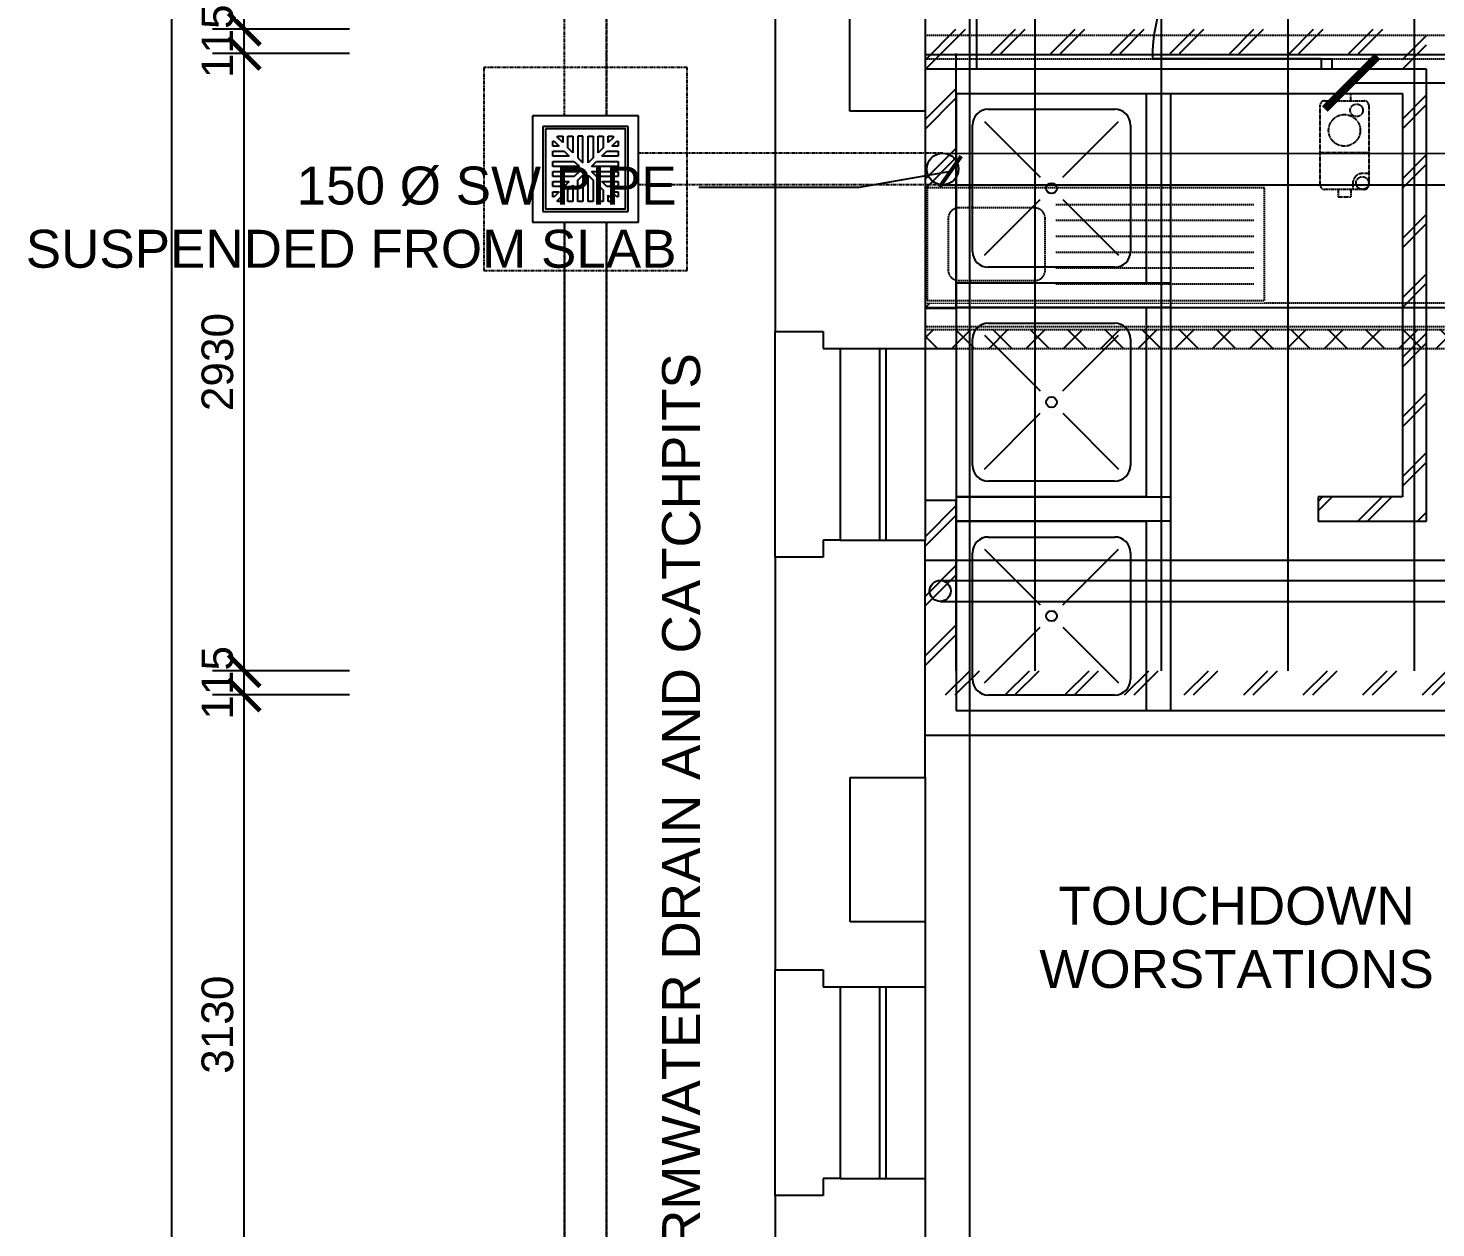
# Model space of a CAD drawing. Header units: millimetres. Extents: x -242071 to 82444, y -53139 to 112036.
# Drawn here: x -228677 to -221999, y -20063 to -14369 of the extents above; entities that cross this region are included whole.
import ezdxf

# ---------------------------------------------------------------- set-up
doc = ezdxf.new("R2010")
doc.units = ezdxf.units.MM
doc.set_wipeout_variables(frame=1)
doc.header["$PDSIZE"] = 1
for name, pattern in [('PCENTRE2', [28.575, 19.05, -3.175, 3.175, -3.175]), ('PDASHED2', [9.525, 6.35, -3.175]), ('PPHANTOM2', [31.75, 15.875, -3.175, 3.175, -3.175, 3.175, -3.175])]:
    doc.linetypes.add(name, pattern=pattern)
for name, color, linetype in [('Basement 1 - General', 7, 'Continuous'), ('Ceilings', 8, 'Continuous'), ('Columns_conc_steel_timber', 5, 'Continuous'), ('Demolition', 1, 'Continuous'), ('Dimensions_General_Layout', 1, 'Continuous'), ('Drainage_soil_and_waste', 3, 'Continuous'), ('Fixture_Sanitary', 2, 'Continuous'), ('Hatch_Builders_work', 1, 'Continuous'), ('Hatch_Demolition', 1, 'Continuous'), ('Internal_partitions', 2, 'Continuous'), ('Rain_and_storm_water', 1, 'Continuous'), ('Text_Builders_work', 1, 'Continuous'), ('Text_Drainage_drawing', 1, 'Continuous'), ('Text_Electrical', 1, 'Continuous'), ('Text_Partition_layout', 1, 'Continuous'), ('Title_Sheet', 1, 'Continuous'), ('Walls_brick_block_etc', 3, 'Continuous'), ('Windows_and_doors_to_brickwork', 1, 'Continuous')]:
    doc.layers.add(name, color=color, linetype=linetype)
doc.styles.add('Arial1', font='arial.ttf')
doc.styles.add('Text_Style_3_d7b89161-017f-4e9d-a07b-0b1ab719bac5', font='freehand')
doc.styles.add('Text_Style_5', font='arial.ttf')
doc.dimstyles.new('$DIM_Caddie', dxfattribs={"dimscale": 100, "dimtxt": 2.5, "dimasz": 3, "dimexe": 3, "dimexo": 0, "dimgap": 1, "dimtad": 1, "dimdec": 0, "dimzin": 0, "dimdsep": 46, "dimtxsty": 'Text_Style_3_d7b89161-017f-4e9d-a07b-0b1ab719bac5', "dimblk": 'ARCHTICK', "dimblk1": 'ARCHTICK', "dimblk2": 'ARCHTICK', "dimcen": 0.4, "dimclrd": 1, "dimclre": 1, "dimclrt": 2, "dimadec": 0, "dimazin": 0, "dimtfac": 0.5, "dimtdec": 0, "dimtix": 1, "dimtmove": 0, "dimatfit": 2, "dimldrblk": 'ARCHTICK', "dimfxl": 7, "dimfxlon": 1, "dimtfillclr": 1, "dimtolj": 1, "dimtzin": 0, "dimlwd": -3, "dimlwe": -3, "dimarcsym": 1})

# ---------------------------------------------------------------- blocks, each defined once
blk = doc.blocks.new('_ArchTick')
at = {"color": 0, "linetype": 'ByBlock', "const_width": 0.15}
blk.add_lwpolyline([(-0.5, -0.5), (0.5, 0.5)], dxfattribs=at)
blk = doc.blocks.new('*D101')
at = {"layer": 'Defpoints', "color": 0}
for p in [(-227996.5, 2481.1), (-224422.2, 2481.1), (-224422.2, -27442.9)]:
    blk.add_point(p, dxfattribs=at)
at = {"layer": 'Dimensions_General_Layout', "color": 1, "linetype": 'Continuous', "lineweight": -3}
for p, q in [((-227496.5, 2481.1), (-228146.5, 2481.1)), ((-227996.5, -27467.9), (-227996.5, 2506.1)), ((-227496.5, -27442.9), (-228146.5, -27442.9))]:
    blk.add_line(p, q, dxfattribs=at)
at = {"layer": 'Dimensions_General_Layout', "color": 1, "lineweight": -3, "xscale": 150, "yscale": 150, "zscale": 150}
for p, rotation in [((-227996.5, 2481.1), 90), ((-227996.5, -27442.9), 270)]:
    blk.add_blockref('_ArchTick', p, dxfattribs=dict(at, rotation=rotation))
at = {"layer": 'Dimensions_General_Layout', "color": 1, "linetype": 'Continuous', "lineweight": -3, "insert": (-228123, -12480.9), "char_height": 150, "attachment_point": 5, "rotation": 90, "style": 'Text_Style_5'}
blk.add_mtext('\\A1;29924', dxfattribs=at)
blk = doc.blocks.new('_Open90')
at = {"color": 0, "linetype": 'ByBlock', "lineweight": -2}
for p, q in [((-0.5, 0.5), (0, 0)), ((0, 0), (-1, 0)), ((0, 0), (-0.5, -0.5))]:
    blk.add_line(p, q, dxfattribs=at)
blk = doc.blocks.new('*D104')
at = {"layer": 'Defpoints', "color": 0}
for p in [(-227652.2, -17533.9), (-224422.2, -17533.9), (-224422.2, -20663.9)]:
    blk.add_point(p, dxfattribs=at)
at = {"layer": 'Dimensions_General_Layout', "color": 1, "linetype": 'Continuous', "lineweight": -3}
for p, q in [((-227152.2, -17533.9), (-227802.2, -17533.9)), ((-227652.2, -20688.9), (-227652.2, -17508.9)), ((-227152.2, -20663.9), (-227802.2, -20663.9))]:
    blk.add_line(p, q, dxfattribs=at)
at = {"layer": 'Dimensions_General_Layout', "color": 1, "lineweight": -3, "xscale": 150, "yscale": 150, "zscale": 150}
for p, rotation in [((-227652.2, -17533.9), 90), ((-227652.2, -20663.9), 270)]:
    blk.add_blockref('_ArchTick', p, dxfattribs=dict(at, rotation=rotation))
at = {"layer": 'Dimensions_General_Layout', "color": 1, "linetype": 'Continuous', "lineweight": -3, "insert": (-227778.8, -19098.9), "char_height": 150, "attachment_point": 5, "rotation": 90, "style": 'Text_Style_5'}
blk.add_mtext('\\A1;3130', dxfattribs=at)
blk = doc.blocks.new('*D105')
at = {"layer": 'Defpoints', "color": 0}
for p in [(-227652.2, -17418.9), (-224422.2, -17418.9), (-224422.2, -17533.9)]:
    blk.add_point(p, dxfattribs=at)
at = {"layer": 'Dimensions_General_Layout', "color": 1, "linetype": 'Continuous', "lineweight": -3}
for p, q in [((-227152.2, -17418.9), (-227802.2, -17418.9)), ((-227652.2, -17558.9), (-227652.2, -17393.9)), ((-227152.2, -17533.9), (-227802.2, -17533.9))]:
    blk.add_line(p, q, dxfattribs=at)
at = {"layer": 'Dimensions_General_Layout', "color": 1, "lineweight": -3, "xscale": 150, "yscale": 150, "zscale": 150}
for p, rotation in [((-227652.2, -17418.9), 270), ((-227652.2, -17533.9), 90)]:
    blk.add_blockref('_ArchTick', p, dxfattribs=dict(at, rotation=rotation))
at = {"layer": 'Dimensions_General_Layout', "color": 1, "linetype": 'Continuous', "lineweight": -3, "insert": (-227778.8, -17476.4), "char_height": 150, "attachment_point": 5, "rotation": 90, "style": 'Text_Style_5'}
blk.add_mtext('\\A1;115', dxfattribs=at)
blk = doc.blocks.new('*D106')
at = {"layer": 'Defpoints', "color": 0}
for p in [(-227652.2, -14488.9), (-224422.2, -14488.9), (-224422.2, -17418.9)]:
    blk.add_point(p, dxfattribs=at)
at = {"layer": 'Dimensions_General_Layout', "color": 1, "linetype": 'Continuous', "lineweight": -3}
for p, q in [((-227152.2, -14488.9), (-227802.2, -14488.9)), ((-227652.2, -17443.9), (-227652.2, -14463.9)), ((-227152.2, -17418.9), (-227802.2, -17418.9))]:
    blk.add_line(p, q, dxfattribs=at)
at = {"layer": 'Dimensions_General_Layout', "color": 1, "lineweight": -3, "xscale": 150, "yscale": 150, "zscale": 150}
for p, rotation in [((-227652.2, -14488.9), 90), ((-227652.2, -17418.9), 270)]:
    blk.add_blockref('_ArchTick', p, dxfattribs=dict(at, rotation=rotation))
at = {"layer": 'Dimensions_General_Layout', "color": 1, "linetype": 'Continuous', "lineweight": -3, "insert": (-227778.8, -15953.9), "char_height": 150, "attachment_point": 5, "rotation": 90, "style": 'Text_Style_5'}
blk.add_mtext('\\A1;2930', dxfattribs=at)
blk = doc.blocks.new('*D107')
at = {"layer": 'Defpoints', "color": 0}
for p in [(-227652.2, -14373.9), (-224422.2, -14373.9), (-224422.2, -14488.9)]:
    blk.add_point(p, dxfattribs=at)
at = {"layer": 'Dimensions_General_Layout', "color": 1, "linetype": 'Continuous', "lineweight": -3}
for p, q in [((-227652.2, -14513.9), (-227652.2, -14348.9)), ((-227152.2, -14373.9), (-227802.2, -14373.9)), ((-227152.2, -14488.9), (-227802.2, -14488.9))]:
    blk.add_line(p, q, dxfattribs=at)
at = {"layer": 'Dimensions_General_Layout', "color": 1, "lineweight": -3, "xscale": 150, "yscale": 150, "zscale": 150}
for p, rotation in [((-227652.2, -14373.9), 270), ((-227652.2, -14488.9), 90)]:
    blk.add_blockref('_ArchTick', p, dxfattribs=dict(at, rotation=rotation))
at = {"layer": 'Dimensions_General_Layout', "color": 1, "linetype": 'Continuous', "lineweight": -3, "insert": (-227778.8, -14431.4), "char_height": 150, "attachment_point": 5, "rotation": 90, "style": 'Text_Style_5'}
blk.add_mtext('\\A1;115', dxfattribs=at)
blk = doc.blocks.new('*D108')
at = {"layer": 'Defpoints', "color": 0}
for p in [(-227652.2, -11573.9), (-224422.2, -11573.9), (-224422.2, -14373.9)]:
    blk.add_point(p, dxfattribs=at)
at = {"layer": 'Dimensions_General_Layout', "color": 1, "linetype": 'Continuous', "lineweight": -3}
for p, q in [((-227652.2, -14398.9), (-227652.2, -11548.9)), ((-227152.2, -11573.9), (-227802.2, -11573.9)), ((-227152.2, -14373.9), (-227802.2, -14373.9))]:
    blk.add_line(p, q, dxfattribs=at)
at = {"layer": 'Dimensions_General_Layout', "color": 1, "lineweight": -3, "xscale": 150, "yscale": 150, "zscale": 150}
for p, rotation in [((-227652.2, -11573.9), 90), ((-227652.2, -14373.9), 270)]:
    blk.add_blockref('_ArchTick', p, dxfattribs=dict(at, rotation=rotation))
at = {"layer": 'Dimensions_General_Layout', "color": 1, "linetype": 'Continuous', "lineweight": -3, "insert": (-227778.8, -12973.9), "char_height": 150, "attachment_point": 5, "rotation": 90, "style": 'Text_Style_5'}
blk.add_mtext('\\A1;2800', dxfattribs=at)

msp = doc.modelspace()

# ---------------------------------------------------------------- hatches: boundary and pattern name
at = {"layer": 'Hatch_Builders_work', "linetype": 'Continuous', "lineweight": -3}
h = msp.add_hatch(dxfattribs=at)
h.set_pattern_fill('BRICKPLAN', color=1, scale=200, angle=45, style=0)
h.set_pattern_definition([(45, (-238113.88, -4498.6), (-141.4214, 141.4214), []), (45, (-238136.5, -4475.97), (-141.4214, 141.4214), [])])
h.paths.add_polyline_path([(-224422.2, -14373.9), (-222042.2, -14373.9), (-222042.2, -16709.2), (-222557.2, -16709.2), (-222557.2, -16594.2), (-222157.2, -16594.2), (-222157.2, -14489), (-224274.2, -14488.9), (-224274.2, -15698.9), (-224422.2, -15698.9)])
h = msp.add_hatch(dxfattribs=at)
h.set_pattern_fill('BRICKPLAN', color=1, scale=200, angle=45, style=0)
h.set_pattern_definition([(45, (-238113.88, -4498.6), (-141.4214, 141.4214), []), (45, (-238136.5, -4475.97), (-141.4214, 141.4214), [])])
h.paths.add_polyline_path([(-224422.1, -17533.9), (-224422.2, -16608.9), (-224274.2, -16608.9), (-224274.2, -17418.9), (-220301.2, -17418.9), (-220301.2, -15394.1), (-221016.2, -15394.1), (-221016.2, -15279.1), (-220301.2, -15279.1), (-220301.2, -15229.1), (-220186.2, -15229.1), (-220186.2, -17533.9)])
at = {"layer": 'Hatch_Demolition', "linetype": 'Continuous', "lineweight": -3}
h = msp.add_hatch(dxfattribs=at)
h.set_pattern_fill('BLOCK-SECTION', color=8, scale=2.5)
h.set_pattern_definition([(45, (0, -190.3), (-88.38835, 88.38835), []), (135, (0, -190.3), (-88.38835, -88.38835), [])])
h.paths.add_polyline_path([(-218986.2, -15889.2), (-218986.2, -15837.1), (-218706.2, -15837.1), (-218706.2, -15889.2), (-218616.2, -15889.2), (-218616.2, -15799.2), (-224422.2, -15799.2), (-224422.2, -15889.2)])

# ---------------------------------------------------------------- linework, layer by layer
at = {"layer": 'Basement 1 - General', "color": 1, "linetype": 'Continuous', "lineweight": -3}
for p, q in [((-225781.2, -14785.4), (-226285.2, -14785.4)), ((-226285.2, -14785.4), (-226285.2, -15289.4)), ((-225781.2, -15289.4), (-225781.2, -14785.4)), ((-225831.2, -14835.4), (-226235.2, -14835.4)), ((-226235.2, -14835.4), (-226235.2, -15239.4)), ((-226165.2, -14882.4), (-226141.2, -14882.4)), ((-226165.2, -14888.5), (-226165.2, -14882.4)), ((-226141.2, -14912.5), (-226165.2, -14888.5)), ((-226141.2, -14882.4), (-226141.2, -14912.5)), ((-226117.2, -14936.5), (-226117.2, -14882.4)), ((-226117.2, -14882.4), (-226093.2, -14882.4)), ((-226093.2, -14882.4), (-226093.2, -14960.5)), ((-226045.2, -14882.4), (-226069.2, -14882.4)), ((-226069.2, -14882.4), (-226069.2, -14984.5)), ((-226045.2, -15008.5), (-226045.2, -14882.4)), ((-226021.2, -15008.5), (-226021.2, -14882.4)), ((-226021.2, -14882.4), (-225997.2, -14882.4)), ((-225997.2, -14882.4), (-225997.2, -14984.5)), ((-225973.2, -14960.5), (-225973.2, -14882.4)), ((-225973.2, -14882.4), (-225949.2, -14882.4)), ((-225949.2, -14882.4), (-225949.2, -14936.5)), ((-225925.2, -14912.5), (-225925.2, -14882.4)), ((-225925.2, -14882.4), (-225902.2, -14882.4)), ((-225902.2, -14889.5), (-225925.2, -14912.5)), ((-225902.2, -14882.4), (-225902.2, -14889.5)), ((-225831.2, -15239.4), (-225831.2, -14835.4)), ((-226188.2, -14905.4), (-226182.1, -14905.4)), ((-226188.2, -14929.4), (-226188.2, -14905.4)), ((-226158.1, -14929.4), (-226188.2, -14929.4)), ((-226188.2, -14953.4), (-226134.1, -14953.4)), ((-226188.2, -14977.4), (-226188.2, -14953.4)), ((-226182.1, -14905.4), (-226158.1, -14929.4)), ((-226134.1, -14953.4), (-226110.1, -14977.4)), ((-226093.2, -14960.5), (-226117.2, -14936.5)), ((-225949.2, -14936.5), (-225973.2, -14960.5)), ((-225956.2, -14977.4), (-225932.2, -14953.4)), ((-225932.2, -14953.4), (-225878.2, -14953.4)), ((-225908.2, -14929.4), (-225884.2, -14905.4)), ((-225878.2, -14929.4), (-225908.2, -14929.4)), ((-225884.2, -14905.4), (-225878.2, -14905.4)), ((-225878.2, -14905.4), (-225878.2, -14929.4)), ((-225878.2, -14953.4), (-225878.2, -14977.4)), ((-226110.1, -14977.4), (-226188.2, -14977.4)), ((-226188.2, -15001.4), (-226086.1, -15001.4)), ((-226188.2, -15025.4), (-226188.2, -15001.4)), ((-226062.1, -15025.4), (-226188.2, -15025.4)), ((-226086.1, -15001.4), (-226062.1, -15025.4)), ((-226069.2, -14984.5), (-226045.2, -15008.5)), ((-225997.2, -14984.5), (-226021.2, -15008.5)), ((-226004.2, -15025.4), (-225980.2, -15001.4)), ((-225878.2, -15025.4), (-226004.2, -15025.4)), ((-225980.2, -15001.4), (-225878.2, -15001.4)), ((-225878.2, -14977.4), (-225956.2, -14977.4)), ((-225878.2, -15001.4), (-225878.2, -15025.4)), ((-226188.2, -15049.4), (-226062.1, -15049.4)), ((-226188.2, -15073.4), (-226188.2, -15049.4)), ((-226086.1, -15073.4), (-226188.2, -15073.4)), ((-226062.1, -15049.4), (-226086.1, -15073.4)), ((-226069.2, -15090.4), (-226045.2, -15066.4)), ((-226069.2, -15192.4), (-226069.2, -15090.4)), ((-226045.2, -15066.4), (-226045.2, -15192.4)), ((-226021.2, -15192.4), (-226021.2, -15066.4)), ((-226021.2, -15066.4), (-225997.2, -15090.4)), ((-226004.2, -15049.4), (-225878.2, -15049.4)), ((-225980.2, -15073.4), (-226004.2, -15049.4)), ((-225997.2, -15090.4), (-225997.2, -15192.4)), ((-225878.2, -15073.4), (-225980.2, -15073.4)), ((-225878.2, -15049.4), (-225878.2, -15073.4)), ((-226188.2, -15097.4), (-226110.1, -15097.4)), ((-226188.2, -15121.4), (-226188.2, -15097.4)), ((-226134.1, -15121.4), (-226188.2, -15121.4)), ((-226188.2, -15145.4), (-226158.1, -15145.4)), ((-226188.2, -15169.4), (-226188.2, -15145.4)), ((-226158.1, -15145.4), (-226182.1, -15169.4)), ((-226110.1, -15097.4), (-226134.1, -15121.4)), ((-226117.2, -15138.4), (-226093.2, -15114.4)), ((-226117.2, -15192.4), (-226117.2, -15138.4)), ((-226093.2, -15114.4), (-226093.2, -15192.4)), ((-225973.2, -15192.4), (-225973.2, -15114.4)), ((-225973.2, -15114.4), (-225949.2, -15138.4)), ((-225956.2, -15097.4), (-225878.2, -15097.4)), ((-225932.2, -15121.4), (-225956.2, -15097.4)), ((-225949.2, -15138.4), (-225949.2, -15192.4)), ((-225878.2, -15121.4), (-225932.2, -15121.4)), ((-225908.2, -15145.4), (-225878.2, -15145.4)), ((-225884.2, -15169.4), (-225908.2, -15145.4)), ((-225878.2, -15097.4), (-225878.2, -15121.4)), ((-225878.2, -15145.4), (-225878.2, -15169.4)), ((-226182.1, -15169.4), (-226188.2, -15169.4)), ((-226165.2, -15186.4), (-226141.2, -15162.4)), ((-226165.2, -15192.4), (-226165.2, -15186.4)), ((-226141.2, -15192.4), (-226165.2, -15192.4)), ((-226141.2, -15162.4), (-226141.2, -15192.4)), ((-226093.2, -15192.4), (-226117.2, -15192.4)), ((-226045.2, -15192.4), (-226069.2, -15192.4)), ((-225997.2, -15192.4), (-226021.2, -15192.4)), ((-225949.2, -15192.4), (-225973.2, -15192.4)), ((-225925.2, -15192.4), (-225925.2, -15162.4)), ((-225925.2, -15162.4), (-225902.2, -15185.4)), ((-225902.2, -15192.4), (-225925.2, -15192.4)), ((-225902.2, -15185.4), (-225902.2, -15192.4)), ((-225878.2, -15169.4), (-225884.2, -15169.4)), ((-226285.2, -15289.4), (-225781.2, -15289.4)), ((-226235.2, -15239.4), (-225831.2, -15239.4))]:
    msp.add_line(p, q, dxfattribs=at)
msp.add_lwpolyline([(-226223.2, -14847.4), (-226223.2, -15227.4), (-225843.2, -15227.4), (-225843.2, -14847.4)], close=True, dxfattribs=at)
at = {"layer": 'Ceilings', "color": 8, "linetype": 'Continuous', "lineweight": -3}
for p, q in [((-222701.2, -11573.9), (-222701.2, -17418.9)), ((-222101.2, -11573.9), (-222101.2, -17418.9)), ((-220301.2, -14496.4), (-224422.2, -14496.4)), ((-220301.2, -16896.4), (-224422.2, -16896.4))]:
    msp.add_line(p, q, dxfattribs=at)
at = {"layer": 'Columns_conc_steel_timber', "color": 4, "linetype": 'Continuous', "lineweight": -3}
for p, q in [((-224778.2, -14763.2), (-224778.2, -14077.2)), ((-224422.2, -14077.2), (-224422.2, -14763.2)), ((-224422.2, -14763.2), (-224778.2, -14763.2)), ((-224422.2, -14763.2), (-224778.2, -14763.2)), ((-224778.1, -17925.2), (-224422.1, -17925.2)), ((-224778.1, -18611.2), (-224778.1, -17925.2)), ((-224422.1, -17925.2), (-224422.1, -18611.2)), ((-224422.2, -18611.2), (-224778.1, -18611.2))]:
    msp.add_line(p, q, dxfattribs=at)
at = {"layer": 'Demolition', "color": 8, "linetype": 'PDASHED2', "lineweight": -3}
for p, q in [((-224422.2, -14402.2), (-221922.2, -14402.2)), ((-221922.2, -14516.2), (-224422.2, -14516.2)), ((-224422.2, -15672.2), (-221922.2, -15672.2)), ((-221922.2, -15786.2), (-224422.2, -15786.2)), ((-224422.2, -15799.2), (-218616.2, -15799.2)), ((-224422.2, -15889.2), (-218986.2, -15889.2))]:
    msp.add_line(p, q, dxfattribs=at)
at = {"layer": 'Drainage_soil_and_waste', "color": 1, "linetype": 'Continuous', "lineweight": -3}
for p, q in [((-224350.4, -16990.2), (-214320.2, -16990.2)), ((-224350.4, -17090.2), (-214320.2, -17090.2))]:
    msp.add_line(p, q, dxfattribs=at)
at = {"layer": 'Drainage_soil_and_waste', "color": 5, "linetype": 'Continuous', "lineweight": -3}
msp.add_circle((-224350.4, -17040.2), 50, dxfattribs=at)
at = {"layer": 'Fixture_Sanitary', "color": 12, "linetype": 'Continuous', "lineweight": -3}
for p, q in [((-224274.2, -14679.2), (-223372.2, -14679.2)), ((-224122.2, -14754.2), (-223522.2, -14754.2)), ((-224139.8, -14811.5), (-223875.2, -15076.2)), ((-223769.1, -15076.2), (-223504.5, -14811.5)), ((-224139.8, -15826.5), (-223875.2, -16091.2)), ((-224122.2, -15769.2), (-223522.2, -15769.2)), ((-223769.1, -16091.2), (-223504.5, -15826.5)), ((-224197.2, -16444.2), (-224197.2, -15844.2)), ((-223447.2, -15844.2), (-223447.2, -16444.2)), ((-224139.8, -16461.9), (-223875.2, -16197.2)), ((-223769.1, -16197.2), (-223504.5, -16461.9)), ((-223522.2, -16519.2), (-224122.2, -16519.2)), ((-223372.2, -16594.2), (-224272.2, -16594.2)), ((-224272.2, -16709.2), (-223372.2, -16709.2)), ((-223372.2, -16709.2), (-223372.2, -17609.2)), ((-224122.2, -16784.2), (-223522.2, -16784.2)), ((-224197.2, -17459.2), (-224197.2, -16859.2)), ((-224139.8, -16841.5), (-223875.2, -17106.2)), ((-223769.1, -17106.2), (-223504.5, -16841.5)), ((-223447.2, -16859.2), (-223447.2, -17459.2)), ((-224139.8, -17476.9), (-223875.2, -17212.2)), ((-223769.1, -17212.2), (-223504.5, -17476.9)), ((-223522.2, -17534.2), (-224122.2, -17534.2)), ((-223372.2, -17609.2), (-224272.2, -17609.2))]:
    msp.add_line(p, q, dxfattribs=at)
at = {"layer": 'Fixture_Sanitary', "color": 12, "linetype": 'PCENTRE2', "lineweight": -3}
for p, q in [((-222462.2, -14714.2), (-222462.2, -14679.2)), ((-222462.2, -14679.2), (-222402.2, -14679.2)), ((-222402.2, -14714.2), (-222402.2, -14679.2)), ((-222547.2, -15114.2), (-222547.2, -14734.2)), ((-222527.2, -14714.2), (-222337.2, -14714.2)), ((-222317.2, -14734.2), (-222317.2, -15114.2)), ((-222547.2, -14959.2), (-222317.2, -14959.2)), ((-222317.2, -15059.2), (-222347.2, -15059.2)), ((-222337.2, -15134.2), (-222527.2, -15134.2)), ((-222462.2, -15134.2), (-222462.2, -15169.2)), ((-222402.2, -15134.2), (-222402.2, -15169.2)), ((-222392.2, -15104.2), (-222392.2, -15134.2)), ((-222462.2, -15169.2), (-222402.2, -15169.2))]:
    msp.add_line(p, q, dxfattribs=at)
for centre, radius in [((-222374.7, -14759.1), 30), ((-222432.2, -14854.2), 75), ((-222347.2, -15104.2), 30)]:
    msp.add_circle(centre, radius, dxfattribs=at)
at = {"layer": 'Fixture_Sanitary', "color": 12, "linetype": 'Continuous', "lineweight": -3}
for centre in [(-223822.2, -16144.2), (-223822.2, -17159.2)]:
    msp.add_circle(centre, 25, dxfattribs=at)
for centre, start, end in [((-224122.2, -14829.2), 90, 180), ((-223522.2, -14829.2), 0, 90), ((-224122.2, -15844.2), 90, 180), ((-223522.2, -15844.2), 0, 90), ((-224122.2, -16444.2), 180, 270), ((-223522.2, -16444.2), 270, 0), ((-224122.2, -16859.2), 90, 180), ((-223522.2, -16859.2), 0, 90), ((-224122.2, -17459.2), 180, 270), ((-223522.2, -17459.2), 270, 0)]:
    msp.add_arc(centre, 75, start, end, dxfattribs=at)
at = {"layer": 'Fixture_Sanitary', "color": 12, "linetype": 'PCENTRE2', "lineweight": -3}
for centre, radius, start, end in [((-222527.2, -14734.2), 20, 90, 180), ((-222337.2, -14734.2), 20, 0, 90), ((-222347.2, -15104.2), 45, 90, 180), ((-222527.2, -15114.2), 20, 180, 270), ((-222337.2, -15114.2), 20, 270, 0)]:
    msp.add_arc(centre, radius, start, end, dxfattribs=at)
at = {"layer": 'Internal_partitions', "color": 12, "linetype": 'Continuous', "lineweight": -3}
for p, q in [((-222542.1, -14514.2), (-223342.1, -14514.2)), ((-222542.2, -14514.2), (-222542.2, -14564.2)), ((-222542.2, -14514.2), (-222492.2, -14514.2)), ((-222492.2, -14514.2), (-222492.2, -14564.2))]:
    msp.add_line(p, q, dxfattribs=at)
at = {"layer": 'Internal_partitions', "color": 12, "linetype": 'Continuous', "lineweight": -3, "extrusion": (0, 0, -1)}
msp.add_arc((222542.1, -14514.2), 800, 0, 90, dxfattribs=at)
at = {"layer": 'Rain_and_storm_water', "color": 2, "linetype": 'PPHANTOM2', "lineweight": -3}
for p, q in [((-226133.2, -14785.4), (-226133.2, -7113.9)), ((-224338.2, -14962.4), (-225781.2, -14962.4))]:
    msp.add_line(p, q, dxfattribs=at)
at = {"layer": 'Rain_and_storm_water', "color": 1, "linetype": 'Continuous', "lineweight": -3}
msp.add_line((-224338.2, -14962.4), (-214845.2, -14965.7), dxfattribs=at)
at = {"layer": 'Rain_and_storm_water', "color": 2, "linetype": 'PPHANTOM2', "lineweight": -3}
for points in [[(-225933.2, -14785.4), (-225933.2, 419.6), (-225933.2, 419.6), (-225933.2, -14785.4)], [(-226515.2, -14555.4), (-226515.2, -15519.4), (-225551.2, -15519.4), (-225551.2, -14555.4)], [(-226133.2, -15289.4), (-226133.2, -20446.9), (-226133.2, -20446.9), (-226133.2, -15289.4)], [(-225933.2, -20446.9), (-225933.2, -15289.4), (-225933.2, -15289.4), (-225933.2, -20446.9)]]:
    msp.add_lwpolyline(points, close=True, dxfattribs=at)
at = {"layer": 'Title_Sheet', "color": 12, "linetype": 'Continuous', "lineweight": -3}
for p in [(-224422.2, -16608.9), (-224274.2, -17418.9)]:
    msp.add_line(p, (-224274.2, -16608.9), dxfattribs=at)
at = {"layer": 'Walls_brick_block_etc', "color": 12, "linetype": 'Continuous', "lineweight": -3}
for p, q in [((-224177.2, -11764.2), (-224177.2, -14564.2)), ((-222042.2, -14564.2), (-224422.2, -14564.2)), ((-222042.2, -16709.2), (-222042.2, -14564.2)), ((-224272.2, -14679.2), (-222157.2, -14679.2)), ((-222157.2, -14679.2), (-222157.2, -16594.2)), ((-224272.2, -16594.2), (-223257.2, -16594.2)), ((-223257.2, -16594.2), (-223257.2, -16709.2)), ((-222157.2, -16594.2), (-222557.2, -16594.2)), ((-222557.2, -16594.2), (-222557.2, -16709.2)), ((-223257.2, -16709.2), (-224272.2, -16709.2)), ((-223372.2, -16709.2), (-223372.2, -17609.2)), ((-223257.2, -16709.2), (-223257.2, -17609.2)), ((-222557.2, -16709.2), (-222042.2, -16709.2)), ((-220301.2, -17609.2), (-224274.2, -17609.2)), ((-224422.2, -17724.2), (-220186.2, -17724.2)), ((-224422.2, -17724.2), (-220186.2, -17724.2))]:
    msp.add_line(p, q, dxfattribs=at)
at = {"layer": 'Walls_brick_block_etc', "color": 3, "linetype": 'Continuous', "lineweight": -3}
for p, q in [((-225133.2, -13849.2), (-225133.2, -15809.2)), ((-225133.2, -15809.2), (-224905.2, -15809.2)), ((-224905.2, -15809.2), (-224905.2, -15889.2)), ((-224905.2, -15889.2), (-224825.2, -15889.2)), ((-224825.2, -16799.2), (-224905.2, -16799.2)), ((-224905.2, -16799.2), (-224905.2, -16879.2)), ((-224422.1, -17925.2), (-224422.2, -16799.2)), ((-224905.2, -16879.2), (-225133.2, -16879.2)), ((-225133.2, -16879.2), (-225133.2, -18839.2)), ((-224422.2, -18611.2), (-224422.2, -18919.2)), ((-225133.2, -18839.2), (-224905.2, -18839.2)), ((-224905.2, -18839.2), (-224905.2, -18919.2)), ((-224905.2, -18919.2), (-224825.2, -18919.2)), ((-224905.2, -19829.2), (-224905.2, -19909.2)), ((-224825.2, -19829.2), (-224905.2, -19829.2)), ((-224422.2, -19829.2), (-224422.2, -21949.2)), ((-225133.2, -19909.2), (-225133.2, -21869.2)), ((-224905.2, -19909.2), (-225133.2, -19909.2))]:
    msp.add_line(p, q, dxfattribs=at)
at = {"layer": 'Walls_brick_block_etc', "color": 1, "linetype": 'Continuous', "lineweight": -3}
for p, q in [((-225133.2, -16879.2), (-225133.2, -15809.2)), ((-225133.2, -19909.2), (-225133.2, -18839.2))]:
    msp.add_line(p, q, dxfattribs=at)
at = {"layer": 'Windows_and_doors_to_brickwork', "color": 1, "linetype": 'Continuous', "lineweight": -3}
for p, q in [((-224825.2, -15889.2), (-224825.2, -16799.2)), ((-224825.2, -15889.2), (-224274.2, -15889.2)), ((-224638.7, -15889.2), (-224638.7, -16799.2)), ((-224608.7, -15889.2), (-224608.7, -16799.2)), ((-224422.2, -15889.2), (-224422.2, -16799.2)), ((-224825.2, -16799.2), (-224422.2, -16799.2)), ((-224825.2, -18919.2), (-224422.2, -18919.2)), ((-224825.2, -18919.2), (-224825.2, -19829.2)), ((-224638.7, -18919.2), (-224638.7, -19829.2)), ((-224608.7, -18919.2), (-224608.7, -19829.2)), ((-224422.2, -18919.2), (-224422.2, -19829.2)), ((-224825.2, -19829.2), (-224422.2, -19829.2))]:
    msp.add_line(p, q, dxfattribs=at)

# ---------------------------------------------------------------- texts
at = {"layer": 'Text_Builders_work', "color": 1, "linetype": 'Continuous', "insert": (-225601.3, -15026.1), "char_height": 180, "attachment_point": 3, "style": 'Text_Style_5'}
msp.add_mtext('150 %%c SW PIPE \\PSUSPENDED FROM SLAB', dxfattribs=at)
at = {"layer": 'Text_Builders_work', "color": 1, "linetype": 'Continuous', "insert": (-225669.5, -21430), "char_height": 180, "attachment_point": 1, "rotation": 90, "style": 'Text_Style_5'}
msp.add_mtext('200 %%c STORMWATER DRAIN AND CATCHPITS', dxfattribs=at)
at = {"layer": 'Text_Partition_layout', "color": 1, "insert": (-222944.1, -18444.2), "char_height": 180, "attachment_point": 2, "style": 'Arial1'}
msp.add_mtext('TOUCHDOWN\\PWORSTATIONS', dxfattribs=at)

# ---------------------------------------------------------------- dimensions: what is measured, and where the dimension line sits
at = {"layer": 'Dimensions_General_Layout', "color": 1, "linetype": 'Continuous', "lineweight": -3}
for base, p1, p2, picture, middle in [((-227652.2, -11573.9), (-224422.2, -14373.9), (-224422.2, -11573.9), '*D108', (-227778.8, -12973.9)), ((-227652.2, -14373.9), (-224422.2, -14488.9), (-224422.2, -14373.9), '*D107', (-227778.8, -14431.4)), ((-227652.2, -17418.9), (-224422.2, -17533.9), (-224422.2, -17418.9), '*D105', (-227778.8, -17476.4)), ((-227652.2, -17533.9), (-224422.2, -20663.9), (-224422.2, -17533.9), '*D104', (-227778.8, -19098.9))]:
    dim = msp.add_linear_dim(base=base, p1=p1, p2=p2, angle=90, dimstyle='$DIM_Caddie', override={"dimscale": 50, "dimtxt": 3, "dimasz": 3, "dimexe": 3, "dimexo": 5, "dimgap": 1, "dimtad": 1, "dimjust": 0, "dimtih": 0, "dimtoh": 0, "dimdec": 0, "dimlfac": 1, "dimrnd": 0, "dimzin": 12, "dimdsep": 46, "dimlunit": 2, "dimpost": '', "dimtxsty": 'Text_Style_5', "dimblk": 'ArchTick', "dimblk1": 'ArchTick', "dimblk2": 'ArchTick', "dimsah": 0, "dimtsz": 0, "dimcen": 1, "dimdle": 0.5, "dimse1": 0, "dimse2": 0, "dimsd1": 0, "dimsd2": 0, "dimclrd": 1, "dimclre": 1, "dimclrt": 1, "dimaunit": 0, "dimadec": 0, "dimazin": 0, "dimtol": 0, "dimlim": 0, "dimtp": 0, "dimtm": 0, "dimtfac": 1, "dimtdec": 0, "dimtix": 1, "dimtofl": 1, "dimtmove": 0, "dimatfit": 0, "dimldrblk": 'Open90', "dimfxl": 10, "dimfxlon": 1, "dimtvp": 0, "dimtfill": 0, "dimtfillclr": 1, "dimfrac": 0, "dimtolj": 1, "dimtzin": 0, "dimlwd": 65533, "dimlwe": 65533, "dimarcsym": 1}, dxfattribs=at)
    dim.commit()
    dim.dimension.update_dxf_attribs({"geometry": picture, "text_midpoint": middle})

# ---------------------------------------------------------------- leaders
at = {"layer": 'Text_Drainage_drawing', "color": 12, "lineweight": -3}
msp.add_leader([(-222400.4, -14627.9), (-215844.9, -14627.9)], dimstyle='$DIM_Caddie', override={"dimscale": 50, "dimasz": 5, "dimclrd": 1}, dxfattribs=at)

# ---------------------------------------------------------------- next in the draw order: wipeouts: each hides what was drawn before it
at = {"color": 8, "linetype": 'PDASHED2'}
msp.add_wipeout([(-222812.2, -15137.2), (-222812.2, -15672.2), (-224412.2, -15672.2), (-224412.2, -15137.2)], dxfattribs=at).dxf.layer = 'Demolition'

# ---------------------------------------------------------------- next in the draw order: linework, layer by layer
at = {"layer": 'Ceilings', "color": 8, "linetype": 'Continuous', "lineweight": -3}
for p, q in [((-223901.2, -11573.9), (-223901.2, -17418.9)), ((-223301.2, -11573.9), (-223301.2, -17418.9)), ((-220301.2, -15696.4), (-224422.2, -15696.4))]:
    msp.add_line(p, q, dxfattribs=at)
at = {"layer": 'Demolition', "color": 8, "linetype": 'PDASHED2', "lineweight": -3}
msp.add_lwpolyline([(-224412.2, -15662.2), (-222812.2, -15662.2), (-222812.2, -15127.2), (-224412.2, -15127.2)], close=True, dxfattribs=at)
msp.add_lwpolyline([(-224262.2, -15567.2), (-223902.2, -15567.2, 0.414214), (-223852.2, -15517.2), (-223852.2, -15272.2, 0.414214), (-223902.2, -15222.2), (-224262.2, -15222.2, 0.414214), (-224312.2, -15272.2), (-224312.2, -15517.2, 0.414214), (-224262.2, -15567.2)], format="xyb", dxfattribs=at)
for points in [[(-222862.2, -15207.2), (-223802.2, -15207.2)], [(-222862.2, -15282.2), (-223802.2, -15282.2)], [(-222862.2, -15357.2), (-223802.2, -15357.2)], [(-223802.2, -15432.2), (-222862.2, -15432.2)], [(-223802.2, -15507.2), (-222862.2, -15507.2)], [(-223802.2, -15582.2), (-222862.2, -15582.2)]]:
    msp.add_lwpolyline(points, dxfattribs=at)
at = {"layer": 'Fixture_Sanitary', "color": 12, "linetype": 'Continuous', "lineweight": -3}
for p, q in [((-224272.2, -17609.2), (-224272.2, -14679.2)), ((-223372.2, -14679.2), (-223372.2, -15579.2)), ((-224197.2, -15429.2), (-224197.2, -14829.2)), ((-223447.2, -14829.2), (-223447.2, -15429.2)), ((-224139.8, -15446.9), (-223875.2, -15182.2)), ((-223769.1, -15182.2), (-223504.5, -15446.9)), ((-223522.2, -15504.2), (-224122.2, -15504.2)), ((-223372.2, -15579.2), (-224272.2, -15579.2)), ((-224272.2, -15694.2), (-223372.2, -15694.2)), ((-223372.2, -15694.2), (-223372.2, -16594.2))]:
    msp.add_line(p, q, dxfattribs=at)
msp.add_circle((-223822.2, -15129.2), 25, dxfattribs=at)
for centre, start, end in [((-224122.2, -15429.2), 180, 270), ((-223522.2, -15429.2), 270, 0)]:
    msp.add_arc(centre, 75, start, end, dxfattribs=at)
at = {"layer": 'Rain_and_storm_water', "color": 2, "linetype": 'PPHANTOM2', "lineweight": -3}
msp.add_line((-224338.2, -15112.4), (-225781.2, -15112.4), dxfattribs=at)
at = {"layer": 'Rain_and_storm_water', "color": 1, "linetype": 'Continuous', "lineweight": -3}
msp.add_line((-224338.2, -15112.4), (-214845.2, -15115.7), dxfattribs=at)
at = {"layer": 'Rain_and_storm_water', "color": 5, "linetype": 'Continuous', "lineweight": -3}
msp.add_circle((-224338.2, -15037.4), 75, dxfattribs=at)
at = {"layer": 'Title_Sheet', "color": 12, "linetype": 'Continuous', "lineweight": -3}
for q in [(-224274.2, -14488.9), (-224422.2, -15698.9)]:
    msp.add_line((-224274.2, -15698.9), q, dxfattribs=at)
at = {"layer": 'Walls_brick_block_etc', "color": 3, "linetype": 'Continuous', "lineweight": -3}
for p, q in [((-224209, -27617.7), (-224209, 281)), ((-224422.2, -14763.2), (-224422.2, -15889.2))]:
    msp.add_line(p, q, dxfattribs=at)
at = {"layer": 'Walls_brick_block_etc', "color": 12, "linetype": 'Continuous', "lineweight": -3}
for p, q in [((-223372.2, -14679.2), (-223372.2, -15579.2)), ((-223257.2, -14679.2), (-223257.2, -15579.2)), ((-223257.2, -15579.2), (-224272.2, -15579.2)), ((-223257.2, -15579.2), (-223257.2, -15694.2)), ((-223257.2, -15694.2), (-224272.2, -15694.2)), ((-223372.2, -15694.2), (-223372.2, -16594.2)), ((-223257.2, -15694.2), (-223257.2, -16594.2))]:
    msp.add_line(p, q, dxfattribs=at)

# ---------------------------------------------------------------- next in the draw order: dimensions: what is measured, and where the dimension line sits
at = {"layer": 'Dimensions_General_Layout', "color": 1, "linetype": 'Continuous', "lineweight": -3}
for base, p1, p2, picture, middle in [((-227996.5, 2481.1), (-224422.2, -27442.9), (-224422.2, 2481.1), '*D101', (-228123, -12480.9)), ((-227652.2, -14488.9), (-224422.2, -17418.9), (-224422.2, -14488.9), '*D106', (-227778.8, -15953.9))]:
    dim = msp.add_linear_dim(base=base, p1=p1, p2=p2, angle=90, dimstyle='$DIM_Caddie', override={"dimscale": 50, "dimtxt": 3, "dimasz": 3, "dimexe": 3, "dimexo": 5, "dimgap": 1, "dimtad": 1, "dimjust": 0, "dimtih": 0, "dimtoh": 0, "dimdec": 0, "dimlfac": 1, "dimrnd": 0, "dimzin": 12, "dimdsep": 46, "dimlunit": 2, "dimpost": '', "dimtxsty": 'Text_Style_5', "dimblk": 'ArchTick', "dimblk1": 'ArchTick', "dimblk2": 'ArchTick', "dimsah": 0, "dimtsz": 0, "dimcen": 1, "dimdle": 0.5, "dimse1": 0, "dimse2": 0, "dimsd1": 0, "dimsd2": 0, "dimclrd": 1, "dimclre": 1, "dimclrt": 1, "dimaunit": 0, "dimadec": 0, "dimazin": 0, "dimtol": 0, "dimlim": 0, "dimtp": 0, "dimtm": 0, "dimtfac": 1, "dimtdec": 0, "dimtix": 1, "dimtofl": 1, "dimtmove": 0, "dimatfit": 0, "dimldrblk": 'Open90', "dimfxl": 10, "dimfxlon": 1, "dimtvp": 0, "dimtfill": 0, "dimtfillclr": 1, "dimfrac": 0, "dimtolj": 1, "dimtzin": 0, "dimlwd": 65533, "dimlwe": 65533, "dimarcsym": 1}, dxfattribs=at)
    dim.commit()
    dim.dimension.update_dxf_attribs({"geometry": picture, "text_midpoint": middle})

# ---------------------------------------------------------------- next in the draw order: leaders
at = {"layer": 'Text_Electrical', "color": 3, "linetype": 'Continuous', "lineweight": -3}
msp.add_leader([(-224301.6, -15049.5), (-224734.8, -15125.6), (-225495.9, -15125.6)], dimstyle='$DIM_Caddie', override={"dimscale": 1, "dimasz": 126, "dimclrd": 1}, dxfattribs=at)

doc.saveas('drawing.dxf')
